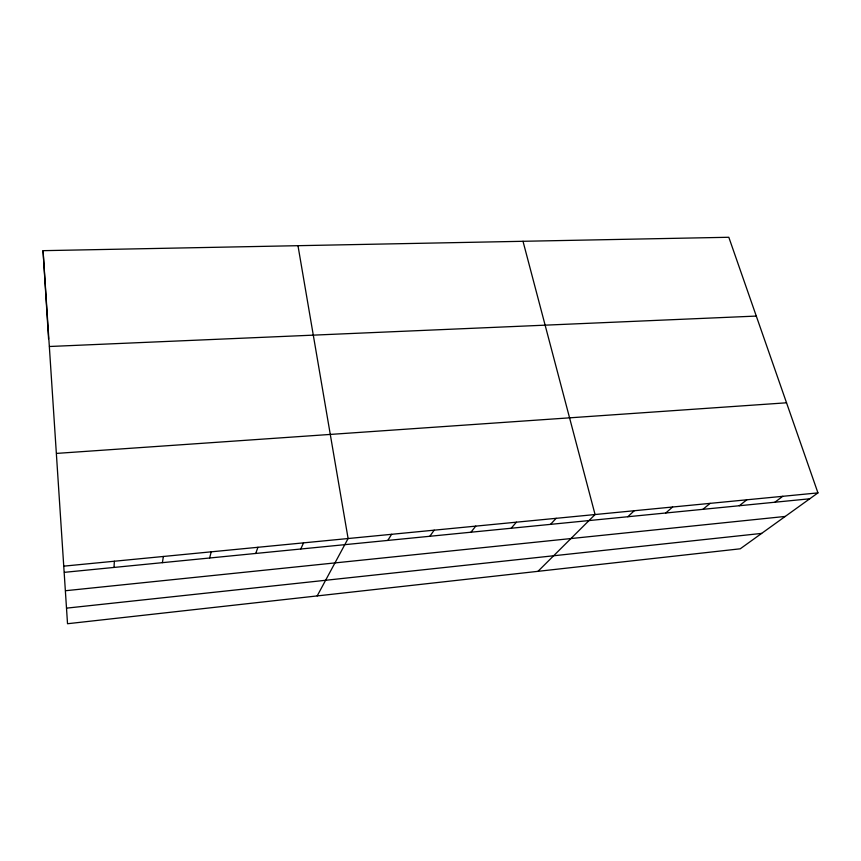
<?xml version="1.0" encoding="UTF-8"?>
<svg xmlns="http://www.w3.org/2000/svg" width="861" height="861" viewBox="0 0 861 861"><rect width="100%" height="100%" fill="white"/><g stroke="black" fill="none" stroke-linecap="round" stroke-linejoin="round"><path stroke-width="1.29" d="M114.029 567.431L114.341 561.232M162.395 562.663L163.375 556.464M209.621 558.003L211.225 551.826M255.739 553.451L257.934 547.284M300.78 549.006L303.546 542.85M317.182 595.93L348.102 538.523L297.981 245.686M387.805 540.417L391.626 534.294M429.854 536.274L434.17 530.172M470.967 532.216L475.746 526.125M511.176 528.245L516.406 522.175M550.513 524.371L556.174 518.311M537.974 571.338L595.069 514.534L523.004 241.284M627.809 516.74L634.277 510.724M665.768 512.995L672.613 507M702.92 509.325L710.131 503.362M739.287 505.741L746.842 499.789M774.889 502.232L782.767 496.302M817.95 492.89L740.245 548.801L67.524 623.73L43.05 250.669L728.815 237.27L817.95 492.89L64.091 566.118M66.588 608.135L761.651 533.4M65.554 590.721L785.221 516.439M64.457 572.328L809.749 498.788M56.568 453.403L786.534 402.797M49.443 346.499L756.302 316.073M43.05 250.669L48.56 338.782"/></g></svg>
